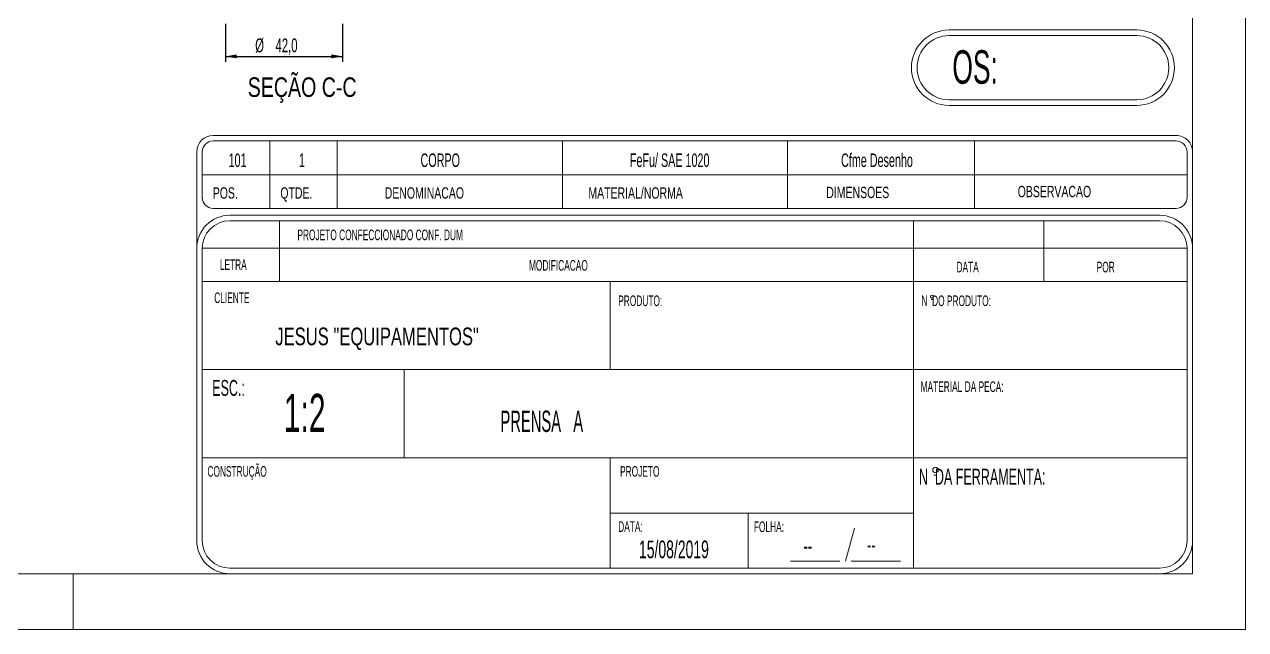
# Model space of a CAD drawing. Header units: millimetres. Extents: x 0 to 840, y 0 to 594.
# Drawn here: x 402.5 to 840, y 0 to 216.7 of the extents above; entities that cross this region are included whole.
import ezdxf

# ---------------------------------------------------------------- set-up
doc = ezdxf.new("R2010")
doc.units = ezdxf.units.MM
doc.header["$LTSCALE"] = 2
doc.layers.add('COTAS', color=7, linetype='Continuous')
doc.styles.add('SLDTEXTSTYLE0', font='TXT', dxfattribs={"width": 0.595745})
doc.styles.add('SLDTEXTSTYLE1', font='TXT', dxfattribs={"width": 0.589474})
doc.styles.add('SLDTEXTSTYLE2', font='TXT', dxfattribs={"width": 0.515789})
doc.styles.add('SLDTEXTSTYLE3', font='TXT', dxfattribs={"width": 0.7})
doc.styles.add('SLDTEXTSTYLE4', font='TXT', dxfattribs={"width": 0.695035})
doc.styles.add('SLDTEXTSTYLE5', font='TXT', dxfattribs={"width": 0.605})
doc.styles.add('SLDTEXTSTYLE6', font='TXT', dxfattribs={"width": 0.75})
doc.dimstyles.new('SLDDIMSTYLE0', dxfattribs={"dimtxt": 5, "dimasz": 4, "dimexe": 0, "dimexo": 0.0625, "dimgap": 1.25, "dimtad": 1, "dimdec": 1, "dimrnd": 1e-09, "dimzin": 12, "dimdsep": 46, "dimtxsty": 'SLDTEXTSTYLE5', "dimsah": 1, "dimcen": 0.09, "dimadec": 0, "dimazin": 3, "dimtfac": 1, "dimtdec": 3, "dimtofl": 0, "dimtmove": 0, "dimatfit": 3, "dimfxl": 0, "dimfrac": 2, "dimtolj": 1, "dimtzin": 12, "dimarcsym": 0})

# ---------------------------------------------------------------- blocks, each defined once
blk = doc.blocks.new('Bloco2')
at = {"color": 7, "linetype": 'Continuous', "lineweight": 18}
for p, q in [((840.17, 594.13), (840.17, 0.13)), ((821.17, 20.13), (821.17, 574.13)), ((821.17, 20.13), (40.17, 20.13)), ((420.17, 0.13), (420.17, 20.13)), ((840.17, 0.13), (0.17, 0.13))]:
    blk.add_line(p, q, dxfattribs=at)
blk = doc.blocks.new('_D_37')
at = {"layer": 'COTAS'}
for p, q in [((474.54, 216.9), (474.54, 203.26)), ((516.54, 216.9), (516.54, 203.26)), ((474.54, 205.26), (516.54, 205.26))]:
    blk.add_line(p, q, dxfattribs=at)
for points in [[(474.54, 205.26), (478.54, 204.56), (478.54, 205.96)], [(516.54, 205.26), (512.54, 205.96), (512.54, 204.56)]]:
    blk.add_solid(points, dxfattribs=at)
at = {"layer": 'COTAS', "char_height": 5, "attachment_point": 1, "style": 'SLDTEXTSTYLE5'}
for s, insert in [('%%c', (485.21, 211.71)), ('42,0', (492.5, 211.72))]:
    blk.add_mtext(s, dxfattribs=dict(at, insert=insert))

msp = doc.modelspace()

# ---------------------------------------------------------------- linework, layer by layer
at = {"color": 7, "linetype": 'Continuous', "lineweight": 18}
for p, q in [((800.998, 214.715), (733.803, 214.715)), ((800.998, 212.715), (733.803, 212.715)), ((733.803, 189.715), (800.998, 189.715)), ((733.803, 187.715), (800.998, 187.715)), ((815.12, 176.95), (470.16, 176.95)), ((815.12, 174.99), (470.16, 174.99)), ((490.432, 150.798), (490.432, 174.99)), ((514.624, 150.798), (514.624, 174.99)), ((595.264, 150.798), (595.264, 174.99)), ((675.904, 150.798), (675.904, 174.99)), ((742.901, 150.798), (742.901, 174.99)), ((464.28, 31.85), (464.28, 171.07)), ((464.28, 171.07), (464.28, 144.918)), ((466.24, 171.07), (466.24, 154.718)), ((819.04, 154.718), (819.04, 171.07)), ((821, 31.85), (821, 171.07)), ((466.24, 162.894), (819.04, 162.894)), ((470.16, 150.798), (815.12, 150.798)), ((476.13, 148.378), (809.15, 148.378)), ((476.13, 146.403), (809.15, 146.403)), ((493.906, 124.678), (493.906, 146.403)), ((721.036, 146.403), (721.036, 124.678)), ((767.674, 146.403), (767.674, 124.678)), ((466.255, 31.85), (466.255, 136.528)), ((466.255, 136.528), (819.025, 136.528)), ((819.025, 136.528), (819.025, 31.85)), ((466.255, 124.678), (819.025, 124.678)), ((612.409, 124.678), (612.409, 93.077)), ((721.036, 124.678), (721.036, 93.077)), ((727.377, 118.198), (727.898, 118.198)), ((727.377, 118.151), (727.898, 118.151)), ((466.255, 93.077), (819.025, 93.077)), ((538.52, 61.476), (538.52, 93.077)), ((721.036, 61.476), (721.036, 93.077)), ((466.255, 61.476), (819.025, 61.476)), ((612.409, 61.476), (612.409, 21.975)), ((721.036, 61.476), (721.036, 21.975)), ((728.356, 55.283), (729.393, 55.283)), ((612.409, 41.726), (721.036, 41.726)), ((661.785, 41.726), (661.785, 21.975)), ((699.851, 36.371), (696.676, 24.521)), ((809.15, 21.975), (476.13, 21.975)), ((694.701, 24.521), (676.925, 24.521)), ((698.651, 24.521), (716.426, 24.521)), ((809.15, 20), (476.13, 20)), ((819.86, 20), (821, 20)), ((821, 20), (821, 21.14))]:
    msp.add_line(p, q, dxfattribs=at)
for centre, radius in [((727.638, 119.272), 0.494), ((727.638, 119.225), 0.494), ((728.932, 57.126), 0.988)]:
    msp.add_circle(centre, radius, dxfattribs=at)
for centre, radius, start, end in [((733.803, 201.215), 13.5, 90, 270), ((800.998, 201.215), 13.5, 270, 90), ((733.803, 201.215), 11.5, 90, 270), ((800.998, 201.215), 11.5, 270, 90), ((470.16, 171.07), 5.88, 90.00001, 180), ((470.16, 171.07), 3.92, 90.00001, 180), ((815.12, 171.07), 5.88, 0, 90.00001), ((815.12, 171.07), 3.92, 0, 90.00001), ((470.16, 154.718), 3.92, 180, 270), ((815.12, 154.718), 3.92, 270, 0), ((476.13, 136.528), 11.85, 90, 180), ((476.13, 136.528), 9.875, 90, 180), ((809.15, 136.528), 11.85, 0, 90), ((809.15, 136.528), 9.875, 0, 90), ((476.13, 31.85), 11.85, 180, 270), ((476.13, 31.85), 9.875, 180, 270), ((809.15, 31.85), 9.875, 270, 0), ((809.15, 31.85), 11.85, 270, 0)]:
    msp.add_arc(centre, radius, start, end, dxfattribs=at)

# ---------------------------------------------------------------- block references
at = {"layer": 'COTAS'}
msp.add_blockref('Bloco2', (-0.166, -0.128), dxfattribs=at)

# ---------------------------------------------------------------- texts
at = {"color": 7, "linetype": 'Continuous', "lineweight": 0}
for s, insert, char_height, attachment_point, style in [('OS:', (734.96, 207.468), 12, 1, 'SLDTEXTSTYLE1'), ('FeFu/ SAE 1020', (633.689, 170.492), 4.8384, 2, 'SLDTEXTSTYLE0'), ('Cfme Desenho', (707.958, 170.492), 4.8384, 2, 'SLDTEXTSTYLE0'), ('101', (478.876, 170.492), 4.8384, 2, 'SLDTEXTSTYLE0'), ('1', (501.94, 170.492), 4.838, 2, 'SLDTEXTSTYLE0'), ('CORPO', (551.506, 170.492), 4.8384, 2, 'SLDTEXTSTYLE0'), ('POS.', (470.018, 158.376), 4.0447, 1, 'SLDTEXTSTYLE4'), ('QTDE.', (494.21, 158.376), 4.0447, 1, 'SLDTEXTSTYLE4'), ('DENOMINACAO', (531.614, 158.376), 4.04466, 1, 'SLDTEXTSTYLE4'), ('MATERIAL/NORMA', (604.573, 158.376), 4.04466, 1, 'SLDTEXTSTYLE4'), ('DIMENSOES', (689.788, 158.558), 4.0447, 1, 'SLDTEXTSTYLE4'), ('OBSERVACAO', (758.367, 158.887), 4.0447, 1, 'SLDTEXTSTYLE4'), ('PROJETO CONFECCIONADO CONF. DUM', (500.332, 143.237), 3.7921, 1, 'SLDTEXTSTYLE1'), ('LETRA', (472.541, 132.559), 3.7921, 1, 'SLDTEXTSTYLE1'), ('MODIFICACAO', (583.285, 132.334), 3.7921, 1, 'SLDTEXTSTYLE1'), ('DATA', (736.44, 131.712), 3.7921, 1, 'SLDTEXTSTYLE1'), ('POR', (786.665, 131.712), 3.7921, 1, 'SLDTEXTSTYLE1'), ('CLIENTE', (470.541, 120.72), 3.7921, 1, 'SLDTEXTSTYLE1'), ('PRODUTO:', (615.256, 119.642), 3.7921, 1, 'SLDTEXTSTYLE1'), ('N  DO PRODUTO:', (723.884, 119.642), 3.7921, 1, 'SLDTEXTSTYLE1'), ('JESUS "EQUIPAMENTOS"', (492.423, 108.157), 6.35, 1, 'SLDTEXTSTYLE3'), ('ESC.:', (469.82, 89.386), 5.6881, 1, 'SLDTEXTSTYLE1'), ('MATERIAL DA PECA:', (723.582, 88.881), 3.7921, 1, 'SLDTEXTSTYLE1'), ('1:2', (495.451, 84.414), 13.6515, 1, 'SLDTEXTSTYLE1'), ('PRENSA   A', (573.081, 78.423), 7.6449, 1, 'SLDTEXTSTYLE2'), ('CONSTRUÇÃO', (468.095, 58.541), 3.7921, 1, 'SLDTEXTSTYLE1'), ('PROJETO', (615.923, 58.541), 3.7921, 1, 'SLDTEXTSTYLE1'), ('N  DA FERRAMENTA:', (722.982, 57.601), 5.68814, 1, 'SLDTEXTSTYLE1'), ('DATA:', (615.254, 38.782), 3.7921, 1, 'SLDTEXTSTYLE1'), ('FOLHA:', (663.841, 38.714), 3.7921, 1, 'SLDTEXTSTYLE1'), ('15/08/2019', (622.691, 31.895), 6.35, 1, 'SLDTEXTSTYLE1'), ('--', (681.652, 32.956), 5.9251, 1, 'SLDTEXTSTYLE1'), ('--', (704.394, 33.372), 5.9251, 1, 'SLDTEXTSTYLE1')]:
    msp.add_mtext(s, dxfattribs=dict(at, insert=insert, char_height=char_height, attachment_point=attachment_point, style=style))
at = {"layer": 'COTAS', "insert": (502.028, 197.751), "char_height": 7, "attachment_point": 2, "style": 'SLDTEXTSTYLE6'}
msp.add_mtext('SEÇÃO C-C', dxfattribs=at)

# ---------------------------------------------------------------- dimensions: what is measured, and where the dimension line sits
at = {"layer": 'COTAS'}
dim = msp.add_linear_dim(base=(516.542, 205.261), p1=(474.542, 218.897), p2=(516.542, 218.897), text='%%c<>', dimstyle='SLDDIMSTYLE0', dxfattribs=at)
dim.commit()
dim.dimension.update_dxf_attribs({"geometry": '_D_37', "text_midpoint": (495.542, 205.261), "dimtype": 160})

doc.saveas('drawing.dxf')
